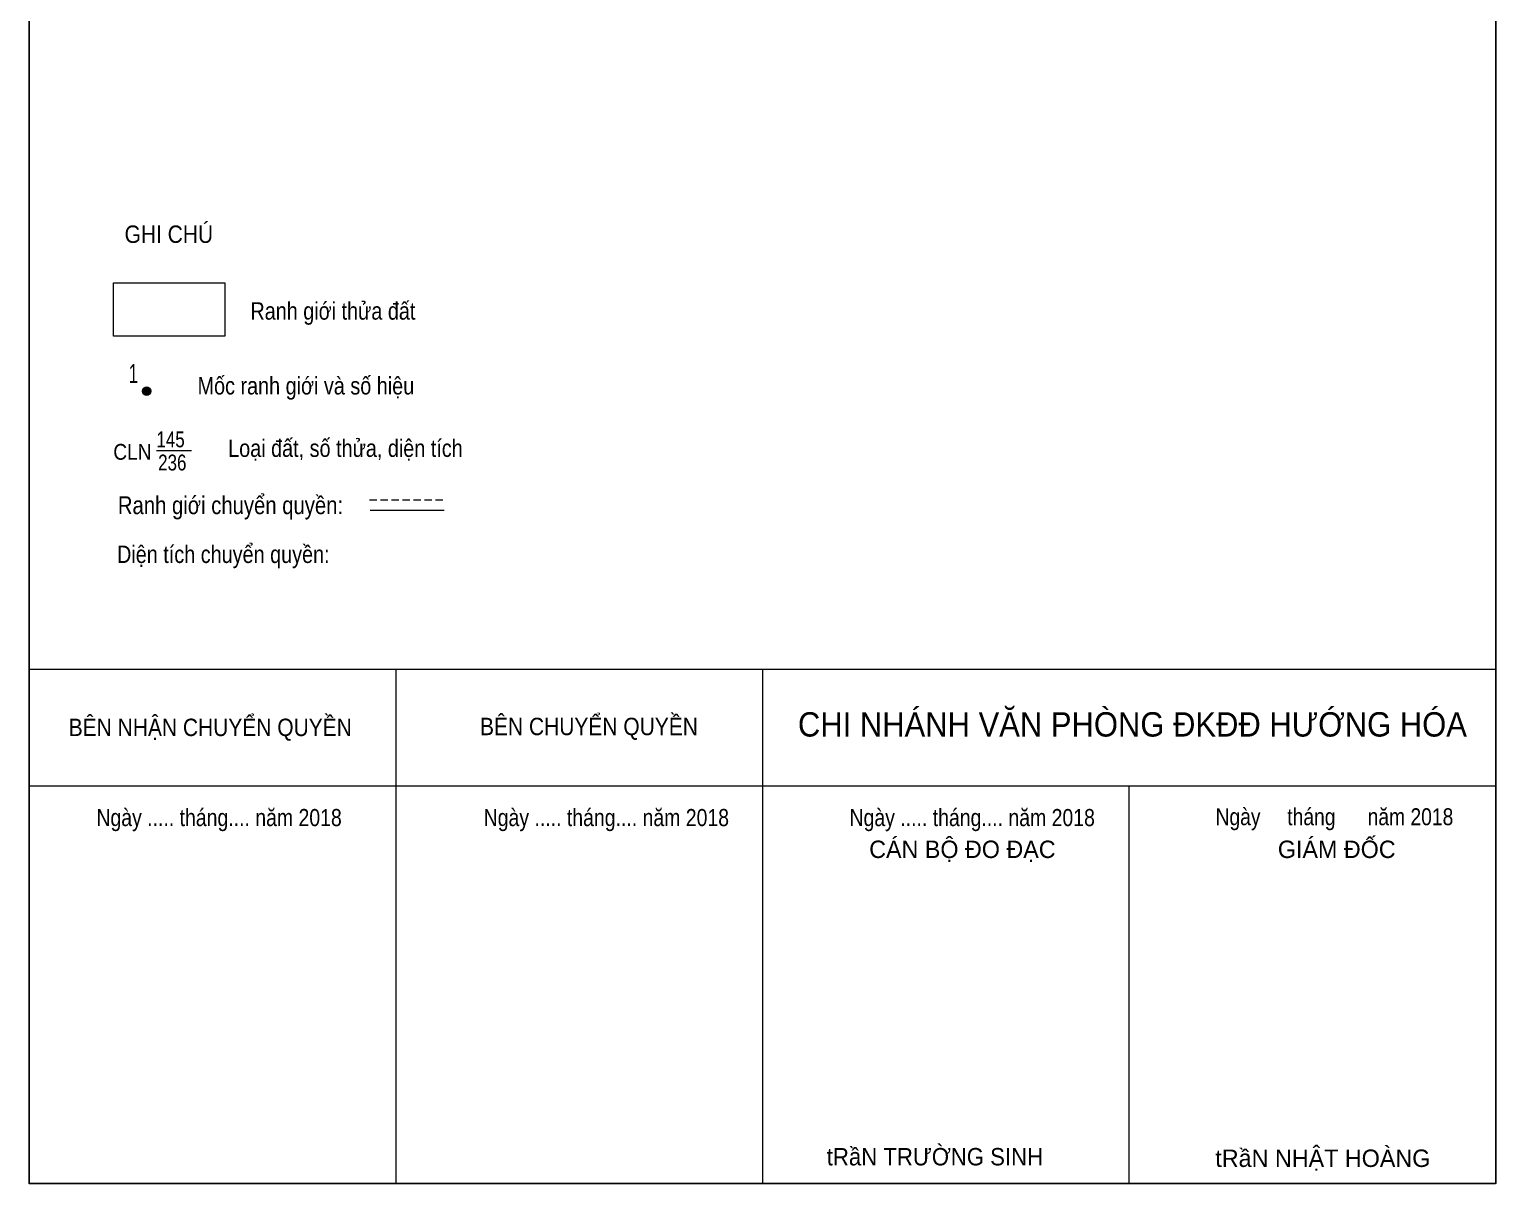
# Model space of a CAD drawing. Header units: metres. Extents: x 548547 to 549040, y 1820621 to 1821188.
# Drawn here: x 548547.3 to 548907.3, y 1820620.6 to 1820904.2 of the extents above; entities that cross this region are included whole.
import ezdxf
from ezdxf.enums import TextEntityAlignment as Align

# ---------------------------------------------------------------- set-up
doc = ezdxf.new("R2010")
doc.units = ezdxf.units.M
doc.header["$LTSCALE"] = 0.6
doc.linetypes.add('MEDIUM_DASHED', pattern=[4.5, 3, -1.5])
doc.layers.add('1', color=7, linetype='Continuous', lineweight=13)
doc.layers.add('5', color=7, linetype='Continuous', lineweight=13)

msp = doc.modelspace()

# ---------------------------------------------------------------- hatches: boundary and pattern name
at = {"layer": '1'}
h = msp.add_hatch(color=256, dxfattribs=at)
edge = h.paths.add_edge_path()
edge.add_ellipse((548576.1158, 1820815.3364), major_axis=(0, 1.0389), ratio=0.95813483, start_angle=0, end_angle=360)

# ---------------------------------------------------------------- linework, layer by layer
for p, q in [((548578.5, 1820800.79), (548587.1, 1820800.79)), ((548630.96, 1820786.13), (548649.16, 1820786.13)), ((548547.32, 1820747), (548907.32, 1820747)), ((548637.32, 1820747), (548637.32, 1820620.65)), ((548727.32, 1820747), (548727.32, 1820620.65)), ((548547.32, 1820718.35), (548907.32, 1820718.35)), ((548817.24, 1820718.35), (548817.24, 1820620.65))]:
    msp.add_line(p, q, dxfattribs=at)
at = {"layer": '1', "linetype": 'MEDIUM_DASHED'}
msp.add_line((548630.85, 1820788.64), (548649.05, 1820788.64), dxfattribs=at)
at = {"layer": '1'}
for points in [[(548547.32, 1820620.65), (548547.32, 1821187.84), (548907.32, 1821187.84), (548907.32, 1820620.65)], [(548547.32, 1820620.65), (548547.32, 1821187.84), (548907.32, 1821187.84), (548907.32, 1820620.65)], [(548567.96, 1820841.94), (548595.32, 1820841.94), (548595.32, 1820828.88), (548567.96, 1820828.88)]]:
    msp.add_lwpolyline(points, close=True, dxfattribs=at)
msp.add_ellipse((548576.1158, 1820815.3364), major_axis=(0, 1.0389), ratio=0.958135, dxfattribs=at)
at = {"layer": '5'}
msp.add_lwpolyline([(548547.31, 1821187.83), (548907.31, 1821187.83), (548907.31, 1820620.63), (548547.31, 1820620.63)], close=True, dxfattribs=at)

# ---------------------------------------------------------------- texts
at = {"layer": '1'}
for s, height, width, p in [('GHI CHÚ', 4.278, 0.9, (548581.56, 1820851.76)), ('Ranh giới thửa đất', 4.278, 0.85, (548621.84, 1820832.9)), ('1', 4.667, 0.65, (548572.87, 1820817.34)), ('Mốc ranh giới và số hiệu', 4.278, 0.85, (548615.21, 1820814.52)), ('Loại đất, số thửa, diện tích', 4.278, 0.85, (548624.92, 1820799.18)), ('Ranh giới chuyển quyền:', 4.38, 0.85, (548596.7, 1820785.12)), ('Diện tích chuyển quyền:', 4.28, 0.85, (548594.94, 1820773.12))]:
    msp.add_text(s, height=height, dxfattribs=dict(at, width=width)).set_placement(p, align=Align.CENTER)
at = {"layer": '1', "width": 0.8}
for s, p in [('145', (548578.52, 1820801.54)), ('236', (548578.94, 1820795.86))]:
    msp.add_text(s, height=3.89, dxfattribs=at).set_placement(p)
at = {"layer": '1'}
for s, height, width, p in [('CLN', 3.89, 0.9, (548577.3, 1820798.48)), ('BÊN CHUYỂN QUYỀN', 4.278, 0.9, (548711.46, 1820730.82)), ('CHI NHÁNH VĂN PHÒNG ĐKĐĐ HƯỚNG HÓA', 5.985, 0.95, (548900.26, 1820730.48)), ('BÊN NHẬN CHUYỂN QUYỀN', 4.278, 0.9, (548626.5, 1820730.6)), ('Ngày ..... tháng.... năm 2018', 4.2, 0.85, (548624.02, 1820708.48)), ('Ngày ..... tháng.... năm 2018', 4.2, 0.85, (548719.1, 1820708.48)), ('Ngày ..... tháng.... năm 2018', 4.2, 0.85, (548808.92, 1820708.48)), ('Ngày     tháng      năm 2018', 4.162, 0.85, (548896.92, 1820708.7)), ('tRầN TRƯỜNG SINH', 4.28, 0.95, (548796.2, 1820625.12))]:
    msp.add_text(s, height=height, dxfattribs=dict(at, width=width)).set_placement(p, align=Align.RIGHT)
for s, height, p in [('CÁN BỘ ĐO ĐẠC', 4.278, (548799.28, 1820700.64)), ('GIÁM ĐỐC', 4.278, (548882.76, 1820700.64)), ('tRầN NHẬT HOÀNG', 4.28, (548891.28, 1820624.74))]:
    msp.add_text(s, height=height, dxfattribs=at).set_placement(p, align=Align.RIGHT)

doc.saveas('drawing.dxf')
